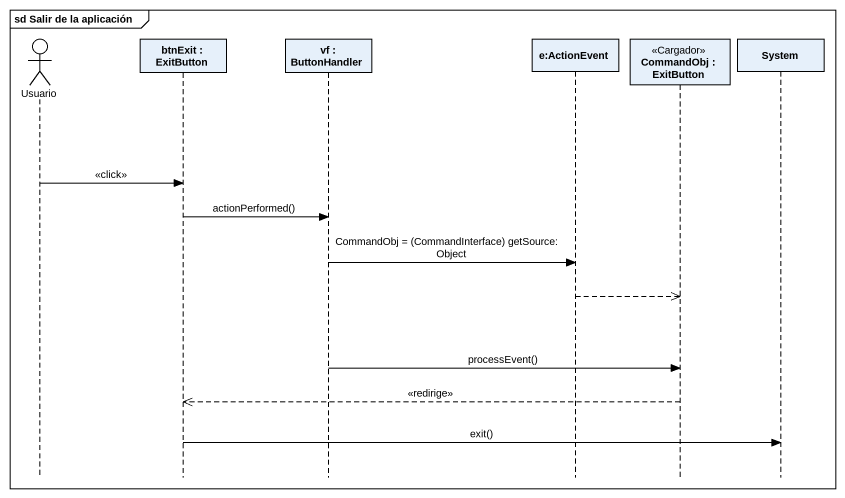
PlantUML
@startuml
mainframe sd Salir de la aplicación
hide footbox
actor Usuario
participant "btnExit : ExitButton" as btnExit
participant "vf : ButtonHandler" as vf
participant "e:ActionEvent" as e_ActionEvent
participant "CommandObj : ExitButton" as CommandObj <<Cargador>>
participant System

Usuario -> btnExit : <<click>>
btnExit -> vf : actionPerformed()
vf -> e_ActionEvent : CommandObj = (CommandInterface) getSource: Object
e_ActionEvent -->> CommandObj
vf -> CommandObj : processEvent()
CommandObj -->> btnExit : <<redirige>>
btnExit -> System : exit()
@enduml
